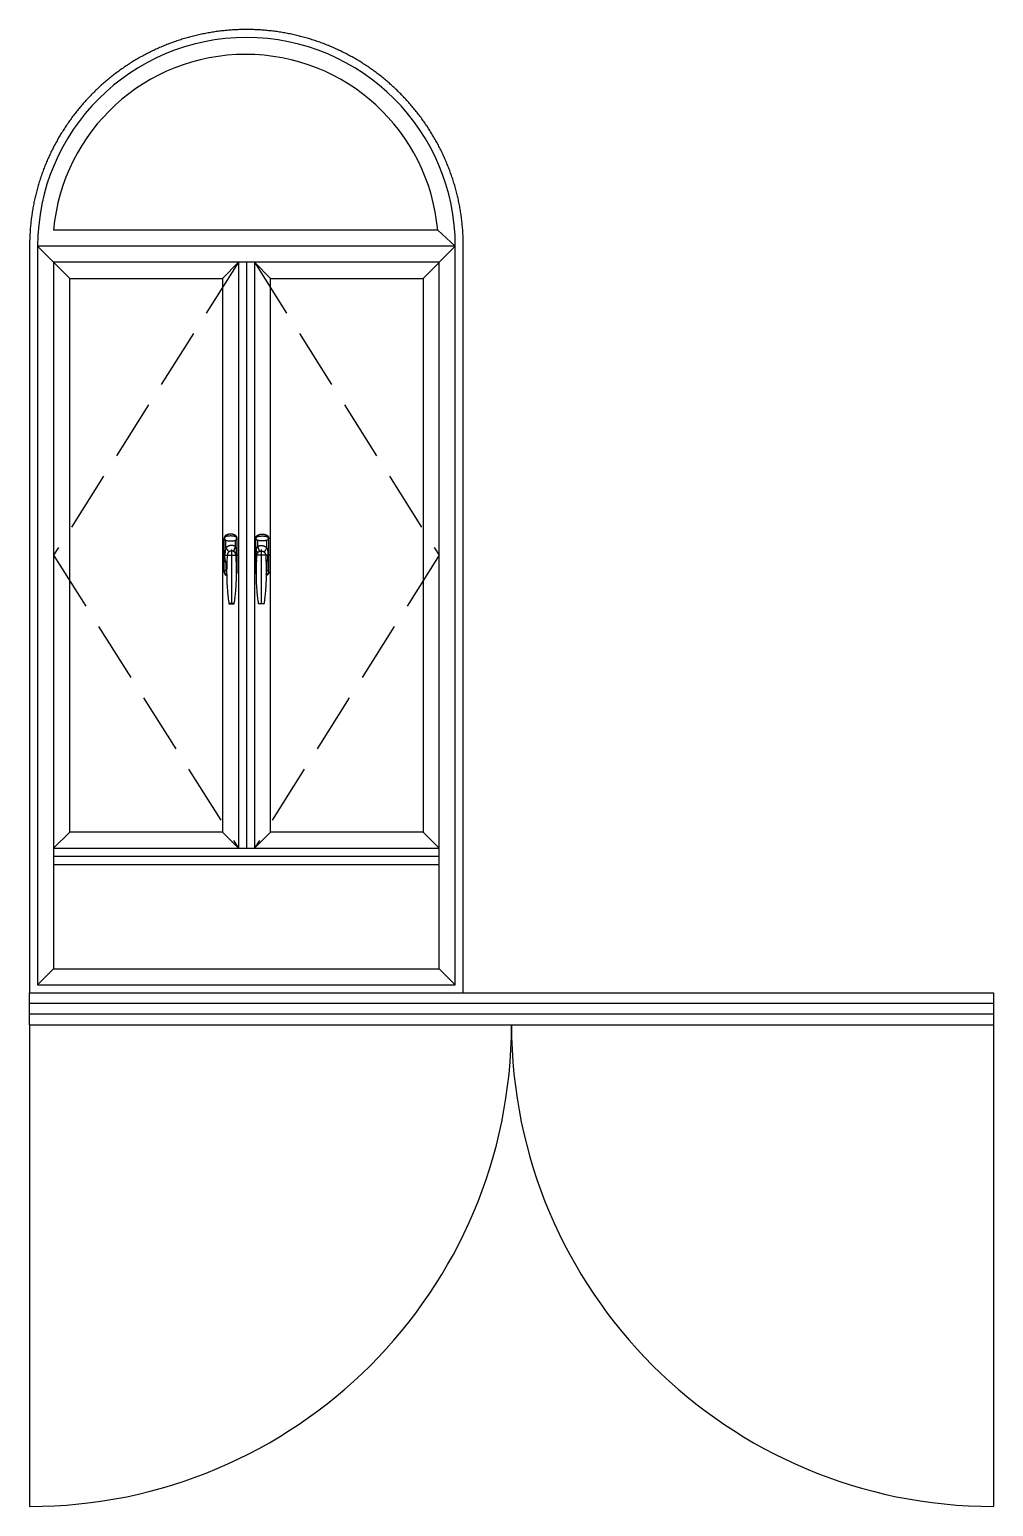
# Model space of a CAD drawing. Extents: x 140152 to 143152, y 25120 to 29720.
import ezdxf

# ---------------------------------------------------------------- set-up
doc = ezdxf.new("R2010")
doc.units = 0
doc.header["$LTSCALE"] = 25
doc.linetypes.add('DASH', pattern=[0.35, 0.25, -0.1])
for name, color, linetype in [('Sunac_Gridline_Glass', 134, 'Continuous'), ('Sunac_HardWare', 13, 'Continuous'), ('Sunac_Refline', 10, 'Continuous'), ('Sunac_Wall', 2, 'DASH')]:
    doc.layers.add(name, color=color, linetype=linetype)

# ---------------------------------------------------------------- blocks, each defined once
blk = doc.blocks.new('*U3')
at = {"layer": 'Sunac_Gridline_Glass'}
for p, q in [((0, -100), (0, 0)), ((0, 0), (3000, 0)), ((3000, 0), (3000, -100)), ((3000, -33.3), (0, -33.3)), ((3000, -66.7), (0, -66.7)), ((0, -100), (3000, -100)), ((0, -100), (0, -1600)), ((3000, -100), (3000, -1600))]:
    blk.add_line(p, q, dxfattribs=at)
for centre, start, end in [((0, -100), 270, 360), ((3000, -100), 180, 270)]:
    blk.add_arc(centre, 1500, start, end, dxfattribs=at)
blk = doc.blocks.new('zs')
at = {"layer": 'Sunac_HardWare', "linetype": 'DASH', "ltscale": 100}
for p, q in [((-44.5, -52), (-44.5, 52)), ((-38.8, 23.2), (-38.8, 46.6)), ((-9.7, 46.6), (-9.7, 27.5)), ((-4, -52), (-4, 52)), ((-50, 0), (0, 0)), ((-21.2, 17.6), (-21.2, -151.5)), ((-21.2, 4.5), (-21.2, -6.9)), ((-38.8, -23.2), (-38.8, -46.6)), ((-12.8, -150.2), (-29.7, -150.2)), ((-28.2, -151.5), (-14.3, -151.5))]:
    blk.add_line(p, q, dxfattribs=at)
for centre, radius, start, end in [((-32.5, 52), 12, 117.2796, 180), ((-37, 52.5), 6.15, 103.4197, 256.5803), ((-24.2, -0.9), 61.1, 76.5803, 103.4197), ((-24.2, 105.9), 61.1, 256.5803, 283.4197), ((-24.2, 36), 30, 62.7204, 117.2796), ((-16, 52), 12, 0, 62.7204), ((-11.5, 52.5), 6.15, 283.4197, 76.5803), ((674.3, -51.1), 710.9, 175.7976, 188.0138), ((-21.2, 0), 13.5, 4.2024, 175.7976), ((-716.7, -51.1), 710.9, 351.9862, 4.2024), ((-32.5, -52), 12, 180, 242.7204), ((-37, -52.5), 6.15, 103.4197, 256.5803), ((-24.2, -105.9), 61.1, 101.671, 103.4197), ((-24.2, 0.9), 61.1, 256.5803, 258.3531), ((-24.2, -36), 30, 242.7204, 245.8599), ((-11.5, -52.5), 6.15, 335.9077, 23.8655), ((-16, -52), 12, 327.1977, 0), ((-28.2, -150), 1.5, 188.0138, 270), ((-14.3, -150), 1.5, 270, 351.9862)]:
    blk.add_arc(centre, radius, start, end, dxfattribs=at)
for points in [[(-44.5, 52), (-44.4, 52.2), (-44.1, 52.4), (-43.7, 52.6), (-43.1, 52.8)], [(-38, 62.7), (-38, 62.5), (-38, 62.1), (-37.8, 61.6), (-37.5, 60.8), (-37.4, 60.4)], [(-37.4, 60.4), (-37.2, 59.9), (-36.7, 58.9)], [(-11.1, 60.4), (-11.3, 59.9), (-11.8, 58.9)], [(-10.5, 62.7), (-10.4, 62.5), (-10.5, 62.1), (-10.7, 61.6), (-11, 60.8), (-11.1, 60.4)], [(-4, 52), (-4.1, 52.2), (-4.3, 52.4), (-4.8, 52.6), (-5.4, 52.8)], [(-38.8, 23.2), (-39.4, 21.4), (-39.9, 19.5), (-40.4, 17.4), (-40.8, 15.3), (-41.1, 13.1), (-41.4, 10.8), (-41.6, 8.6), (-41.8, 6.4), (-41.9, 4.2), (-42, 2.1), (-42, 0)], [(-38.8, -23.2), (-39.4, -21.4), (-39.9, -19.5), (-40.4, -17.4), (-40.8, -15.3), (-41.1, -13.1), (-41.4, -10.8), (-41.6, -8.6), (-41.8, -6.4), (-41.9, -4.2), (-42, -2.1), (-42, 0)], [(-9.7, 27.5), (-11.7, 28.6), (-13.7, 29.4), (-15.8, 30), (-18, 30.5), (-20.1, 30.7), (-22.3, 30.7), (-24.5, 30.5), (-26.7, 30.1), (-28.9, 29.5), (-31, 28.6), (-33.1, 27.6), (-35.1, 26.3), (-37, 24.8), (-38.8, 23.2)], [(-38.8, 23.2), (-36.9, 20.5), (-35.1, 18), (-33.5, 15.6), (-32.2, 13.4), (-31.1, 11.5), (-30.4, 9.9)], [(-9.7, 27.5), (-11, 24.3), (-12.1, 21.2), (-13.1, 18.3), (-13.8, 15.7), (-14.3, 13.5), (-14.5, 11.7)], [(-5.7, 13.8), (-6, 15.8), (-6.3, 17.7), (-6.6, 19.4), (-7, 21.1), (-7.5, 22.6), (-8, 24), (-8.5, 25.3), (-9.1, 26.4), (-9.7, 27.5)], [(-5.7, 13.8), (-7.3, 11.9), (-8.4, 10.1), (-9, 8.4), (-9.2, 6.8), (-8.9, 5.4)], [(-4.9, 0), (-4.9, 1.9), (-5, 4), (-5.1, 6.2), (-5.2, 8.6), (-5.4, 11.1), (-5.7, 13.8)], [(-4.9, 0), (-4.9, -1.9), (-5, -4), (-5.1, -6.2), (-5.2, -8.6), (-5.4, -11.1), (-5.7, -13.8)], [(-44.5, -52), (-44.4, -52.2), (-44.1, -52.4), (-43.7, -52.6), (-43.1, -52.8)], [(-38, -62.7), (-38, -62.5), (-38, -62.1), (-37.8, -61.6), (-37.5, -60.8), (-37.4, -60.4)], [(-37.4, -60.4), (-37.2, -59.9), (-36.7, -58.9)], [(-4, -52), (-4.1, -52.2), (-4.3, -52.4), (-4.8, -52.6), (-5.4, -52.8)]]:
    blk.add_spline(points, degree=3, dxfattribs=at)
for points, knots in [([(-38.8, -23.2), (-38.2, -22.3), (-37.2, -21), (-36.2, -19.6), (-35.9, -19.2)], [0, 0, 0, 0, 2.20078, 3.297346, 3.297346, 3.297346, 3.297346]), ([(-36.2, -25.6), (-36.5, -25.3), (-37.4, -24.6), (-38.2, -23.7), (-38.8, -23.2)], [18.819968, 18.819968, 18.819968, 18.819968, 19.570774, 21.20105, 21.20105, 21.20105, 21.20105]), ([(-5.7, -13.8), (-5.8, -14.5), (-5.9, -15.8), (-6.2, -17.6), (-6.5, -18.7), (-6.6, -19.2)], [0, 0, 0, 0, 1.320348, 2.58877, 3.659728, 3.659728, 3.659728, 3.659728])]:
    blk.add_open_spline(points, degree=3, knots=knots, dxfattribs=at)
blk.add_open_spline([(-5.7, -13.8), (-6.1, -13.3), (-6.5, -12.9), (-6.9, -12.4)], degree=3, dxfattribs=at)
blk = doc.blocks.new('rc111')
at = {"layer": 'Sunac_Gridline_Glass', "ltscale": 10}
for p, q in [((1270.2, 2375), (1325, 2325)), ((25, 2325), (125, 2225)), ((1225, 2225), (1325, 2325)), ((75, 450), (1275, 450)), ((75, 400), (1275, 400))]:
    blk.add_line(p, q, dxfattribs=at)
at = {"layer": 'Sunac_Gridline_Glass', "lineweight": -3}
for p, q in [((650, 2275, 0), (600, 2225, 0)), ((650, 2275, 0), (650, 450, 0)), ((700, 2275, 0), (700, 450, 0)), ((700, 2275, 0), (750, 2225, 0)), ((125, 500, 0), (75, 450, 0)), ((650, 450, 0), (600, 500, 0)), ((700, 450, 0), (750, 500, 0)), ((1225, 500, 0), (1275, 450, 0)), ((75, 75), (25, 25)), ((1275, 75), (1325, 25)), ((1275, 75), (1325, 25))]:
    blk.add_line(p, q, dxfattribs=at)
at = {"layer": 'Sunac_Gridline_Glass', "lineweight": -3, "elevation": 0}
blk.add_lwpolyline([(1270.2, 2375), (74.7, 2375)], dxfattribs=at)
at = {"layer": 'Sunac_Gridline_Glass', "lineweight": -3}
for points in [[(1325, 2325), (25, 2325), (25, 25), (1325, 25)], [(1275, 2275), (75, 2275), (75, 75), (1275, 75)]]:
    blk.add_lwpolyline(points, close=True, dxfattribs=at)
at = {"layer": 'Sunac_Gridline_Glass', "linetype": 'DASH', "ltscale": 30, "elevation": 0}
for points in [[(650, 2275), (75, 1362.5), (650, 450)], [(700, 2275), (1275, 1362.5), (700, 450)]]:
    blk.add_lwpolyline(points, dxfattribs=at)
at = {"layer": 'Sunac_Gridline_Glass', "lineweight": -3, "elevation": 0}
for points in [[(125, 2225), (600, 2225), (600, 500), (125, 500)], [(750, 2225), (1225, 2225), (1225, 500), (750, 500)]]:
    blk.add_lwpolyline(points, close=True, dxfattribs=at)
at = {"layer": 'Sunac_Gridline_Glass', "lineweight": -3}
for centre, radius, start, end in [((675, 2325), 650, 0, 180), ((672.5, 2322.7), 600, 4.9989, 175.0011)]:
    blk.add_arc(centre, radius, start, end, dxfattribs=at)
at = {"layer": 'Sunac_Refline', "ltscale": 10}
for p, q in [((675, 2275), (675, 450)), ((75, 425), (1275, 425))]:
    blk.add_line(p, q, dxfattribs=at)
at = {"layer": 'Sunac_Wall', "lineweight": -3, "ltscale": 500}
blk.add_lwpolyline([(0, 2325), (0, 0), (1350, 0), (1350, 2325)], dxfattribs=at)
blk.add_arc((675, 2325), 675, 0, 180, dxfattribs=at)
at = {"layer": 'Sunac_HardWare'}
blk.add_blockref('zs', (650, 1362.5, 0), dxfattribs=at)
at = {"layer": 'Sunac_HardWare', "extrusion": (0, 0, -1), "zscale": -1}
blk.add_blockref('zs', (-700, 1362.5, 0), dxfattribs=at)

msp = doc.modelspace()

# ---------------------------------------------------------------- block references
for name in ['rc111', '*U3']:
    msp.add_blockref(name, (140151.9, 26719.9, 0))

doc.saveas('drawing.dxf')
